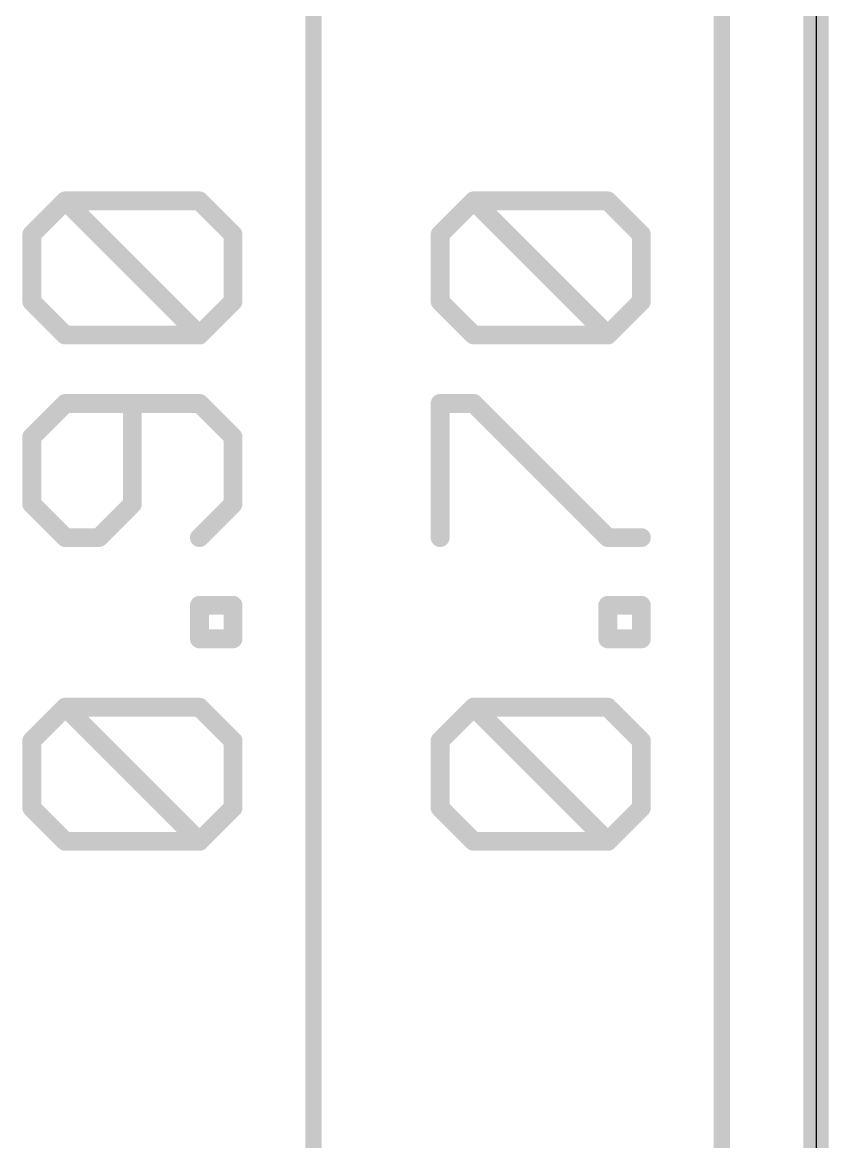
# Model space of a CAD drawing. Extents: x -6.4 to 50.9, y -4.9 to 29.2.
# Drawn here: x -6.42 to 0.1, y 6.6 to 15.65 of the extents above; entities that cross this region are included whole.
import ezdxf

# ---------------------------------------------------------------- set-up
doc = ezdxf.new("R2010")
doc.units = 0
for name, color, linetype in [('1', 12, 'CONTINUOUS'), ('16', 5, 'CONTINUOUS'), ('20', 53, 'CONTINUOUS'), ('47', 253, 'CONTINUOUS')]:
    doc.layers.add(name, color=color, linetype=linetype)

msp = doc.modelspace()

# ---------------------------------------------------------------- linework, layer by layer
at = {"layer": '1', "const_width": 0.2032}
msp.add_lwpolyline([(0, 0), (0, 22.86)], dxfattribs=at)
at = {"layer": '16', "const_width": 0.2032}
msp.add_lwpolyline([(0, 0), (0, 22.86)], dxfattribs=at)
at = {"layer": '20'}
msp.add_line((0, 20.32), (0, 2.54), dxfattribs=at)
at = {"layer": '47'}
for points, const_width in [([(-4.064, 0.065), (-4.064, 22.795)], 0.13), ([(-0.762, 2.605), (-0.762, 20.255)], 0.13), ([(-6.3417, 13.9312), (-6.0705, 14.2024)], 0.1524), ([(-6.0705, 14.2024), (-4.9859, 14.2024)], 0.1524), ([(-4.9859, 13.1177), (-6.0705, 14.2024)], 0.1524), ([(-4.9859, 14.2024), (-4.7147, 13.9312)], 0.1524), ([(-3.0397, 13.9312), (-2.7685, 14.2024)], 0.1524), ([(-2.7685, 14.2024), (-1.6839, 14.2024)], 0.1524), ([(-1.6839, 13.1177), (-2.7685, 14.2024)], 0.1524), ([(-1.6839, 14.2024), (-1.4127, 13.9312)], 0.1524), ([(-6.3417, 13.3889), (-6.3417, 13.9312)], 0.1524), ([(-4.7147, 13.9312), (-4.7147, 13.3889)], 0.1524), ([(-3.0397, 13.3889), (-3.0397, 13.9312)], 0.1524), ([(-1.4127, 13.9312), (-1.4127, 13.3889)], 0.1524), ([(-6.0705, 13.1177), (-6.3417, 13.3889)], 0.1524), ([(-4.7147, 13.3889), (-4.9859, 13.1177)], 0.1524), ([(-2.7685, 13.1177), (-3.0397, 13.3889)], 0.1524), ([(-1.4127, 13.3889), (-1.6839, 13.1177)], 0.1524), ([(-4.9859, 13.1177), (-6.0705, 13.1177)], 0.1524), ([(-1.6839, 13.1177), (-2.7685, 13.1177)], 0.1524), ([(-6.0705, 12.5652), (-6.3417, 12.294)], 0.1524), ([(-4.9859, 12.5652), (-6.0705, 12.5652)], 0.1524), ([(-5.5282, 11.7517), (-5.5282, 12.5652)], 0.1524), ([(-4.7147, 12.294), (-4.9859, 12.5652)], 0.1524), ([(-3.0397, 11.4805), (-3.0397, 12.5652)], 0.1524), ([(-3.0397, 12.5652), (-2.7685, 12.5652)], 0.1524), ([(-2.7685, 12.5652), (-1.6839, 11.4805)], 0.1524), ([(-6.3417, 12.294), (-6.3417, 11.7517)], 0.1524), ([(-4.7147, 11.7517), (-4.7147, 12.294)], 0.1524), ([(-6.3417, 11.7517), (-6.0705, 11.4805)], 0.1524), ([(-5.7994, 11.4805), (-5.5282, 11.7517)], 0.1524), ([(-4.9859, 11.4805), (-4.7147, 11.7517)], 0.1524), ([(-6.0705, 11.4805), (-5.7994, 11.4805)], 0.1524), ([(-1.6839, 11.4805), (-1.4127, 11.4805)], 0.1524), ([(-4.9859, 10.662), (-4.9859, 10.9331)], 0.1524), ([(-4.9859, 10.9331), (-4.7147, 10.9331)], 0.1524), ([(-4.7147, 10.9331), (-4.7147, 10.662)], 0.1524), ([(-1.6839, 10.662), (-1.6839, 10.9331)], 0.1524), ([(-1.6839, 10.9331), (-1.4127, 10.9331)], 0.1524), ([(-1.4127, 10.9331), (-1.4127, 10.662)], 0.1524), ([(-4.7147, 10.662), (-4.9859, 10.662)], 0.1524), ([(-1.4127, 10.662), (-1.6839, 10.662)], 0.1524), ([(-6.3417, 9.8383), (-6.0705, 10.1095)], 0.1524), ([(-6.0705, 10.1095), (-4.9859, 10.1095)], 0.1524), ([(-4.9859, 9.0248), (-6.0705, 10.1095)], 0.1524), ([(-4.9859, 10.1095), (-4.7147, 9.8383)], 0.1524), ([(-3.0397, 9.8383), (-2.7685, 10.1095)], 0.1524), ([(-2.7685, 10.1095), (-1.6839, 10.1095)], 0.1524), ([(-1.6839, 9.0248), (-2.7685, 10.1095)], 0.1524), ([(-1.6839, 10.1095), (-1.4127, 9.8383)], 0.1524), ([(-6.3417, 9.296), (-6.3417, 9.8383)], 0.1524), ([(-4.7147, 9.8383), (-4.7147, 9.296)], 0.1524), ([(-3.0397, 9.296), (-3.0397, 9.8383)], 0.1524), ([(-1.4127, 9.8383), (-1.4127, 9.296)], 0.1524), ([(-6.0705, 9.0248), (-6.3417, 9.296)], 0.1524), ([(-4.7147, 9.296), (-4.9859, 9.0248)], 0.1524), ([(-2.7685, 9.0248), (-3.0397, 9.296)], 0.1524), ([(-1.4127, 9.296), (-1.6839, 9.0248)], 0.1524), ([(-4.9859, 9.0248), (-6.0705, 9.0248)], 0.1524), ([(-1.6839, 9.0248), (-2.7685, 9.0248)], 0.1524)]:
    msp.add_lwpolyline(points, dxfattribs=dict(at, const_width=const_width))
at = {"layer": '47', "const_width": 0.0762}
for points in [[(-6.0436, 14.2293, 1), (-6.0975, 14.1754)], [(-6.0705, 14.2405, 1), (-6.0705, 14.1643)], [(-6.0436, 14.1754, 1), (-6.0975, 14.2293)], [(-4.9589, 14.2293, 1), (-5.0128, 14.1754)], [(-4.9859, 14.1643, 1), (-4.9859, 14.2405)], [(-2.7416, 14.2293, 1), (-2.7955, 14.1754)], [(-2.7685, 14.2405, 1), (-2.7685, 14.1643)], [(-2.7416, 14.1754, 1), (-2.7955, 14.2293)], [(-1.6569, 14.2293, 1), (-1.7108, 14.1754)], [(-1.6839, 14.1643, 1), (-1.6839, 14.2405)], [(-6.3036, 13.9312, 1), (-6.3798, 13.9312)], [(-6.3686, 13.9581, 1), (-6.3147, 13.9043)], [(-4.6766, 13.9312, 1), (-4.7528, 13.9312)], [(-4.7416, 13.9043, 1), (-4.6878, 13.9581)], [(-3.0016, 13.9312, 1), (-3.0778, 13.9312)], [(-3.0666, 13.9581, 1), (-3.0127, 13.9043)], [(-1.3746, 13.9312, 1), (-1.4508, 13.9312)], [(-1.4396, 13.9043, 1), (-1.3858, 13.9581)], [(-6.3147, 13.4158, 1), (-6.3686, 13.3619)], [(-6.3798, 13.3889, 1), (-6.3036, 13.3889)], [(-4.7528, 13.3889, 1), (-4.6766, 13.3889)], [(-4.6878, 13.3619, 1), (-4.7416, 13.4158)], [(-3.0127, 13.4158, 1), (-3.0666, 13.3619)], [(-3.0778, 13.3889, 1), (-3.0016, 13.3889)], [(-1.4508, 13.3889, 1), (-1.3746, 13.3889)], [(-1.3858, 13.3619, 1), (-1.4396, 13.4158)], [(-6.0705, 13.1558, 1), (-6.0705, 13.0796)], [(-6.0975, 13.0908, 1), (-6.0436, 13.1446)], [(-5.0128, 13.1446, 1), (-4.9589, 13.0908)], [(-5.0128, 13.0908, 1), (-4.9589, 13.1446)], [(-4.9859, 13.0796, 1), (-4.9859, 13.1558)], [(-2.7685, 13.1558, 1), (-2.7685, 13.0796)], [(-2.7955, 13.0908, 1), (-2.7416, 13.1446)], [(-1.7108, 13.1446, 1), (-1.6569, 13.0908)], [(-1.7108, 13.0908, 1), (-1.6569, 13.1446)], [(-1.6839, 13.0796, 1), (-1.6839, 13.1558)], [(-6.0705, 12.6033, 1), (-6.0705, 12.5271)], [(-6.0436, 12.5383, 1), (-6.0975, 12.5921)], [(-5.4901, 12.5652, 1), (-5.5663, 12.5652)], [(-4.9589, 12.5921, 1), (-5.0128, 12.5383)], [(-4.9859, 12.5271, 1), (-4.9859, 12.6033)], [(-3.0016, 12.5652, 1), (-3.0778, 12.5652)], [(-3.0397, 12.6033, 1), (-3.0397, 12.5271)], [(-2.7416, 12.5921, 1), (-2.7955, 12.5383)], [(-2.7685, 12.5271, 1), (-2.7685, 12.6033)], [(-6.3036, 12.294, 1), (-6.3798, 12.294)], [(-6.3686, 12.321, 1), (-6.3147, 12.2671)], [(-4.6766, 12.294, 1), (-4.7528, 12.294)], [(-4.7416, 12.2671, 1), (-4.6878, 12.321)], [(-6.3798, 11.7517, 1), (-6.3036, 11.7517)], [(-6.3147, 11.7786, 1), (-6.3686, 11.7248)], [(-5.5663, 11.7517, 1), (-5.4901, 11.7517)], [(-5.5013, 11.7248, 1), (-5.5551, 11.7786)], [(-4.7528, 11.7517, 1), (-4.6766, 11.7517)], [(-4.6878, 11.7248, 1), (-4.7416, 11.7786)], [(-6.0705, 11.5186, 1), (-6.0705, 11.4424)], [(-6.0975, 11.4536, 1), (-6.0436, 11.5075)], [(-5.8263, 11.5075, 1), (-5.7724, 11.4536)], [(-5.7994, 11.4424, 1), (-5.7994, 11.5186)], [(-5.0128, 11.5075, 1), (-4.9589, 11.4536)], [(-3.0778, 11.4805, 1), (-3.0016, 11.4805)], [(-1.6839, 11.5186, 1), (-1.6839, 11.4424)], [(-1.7108, 11.4536, 1), (-1.6569, 11.5075)], [(-1.4127, 11.4424, 1), (-1.4127, 11.5186)], [(-4.9478, 10.9331, 1), (-5.024, 10.9331)], [(-4.9859, 10.9712, 1), (-4.9859, 10.895)], [(-4.6766, 10.9331, 1), (-4.7528, 10.9331)], [(-4.7147, 10.895, 1), (-4.7147, 10.9712)], [(-1.6458, 10.9331, 1), (-1.722, 10.9331)], [(-1.6839, 10.9712, 1), (-1.6839, 10.895)], [(-1.3746, 10.9331, 1), (-1.4508, 10.9331)], [(-1.4127, 10.895, 1), (-1.4127, 10.9712)], [(-4.9859, 10.7001, 1), (-4.9859, 10.6239)], [(-5.024, 10.662, 1), (-4.9478, 10.662)], [(-4.7528, 10.662, 1), (-4.6766, 10.662)], [(-4.7147, 10.6239, 1), (-4.7147, 10.7001)], [(-1.6839, 10.7001, 1), (-1.6839, 10.6239)], [(-1.722, 10.662, 1), (-1.6458, 10.662)], [(-1.4508, 10.662, 1), (-1.3746, 10.662)], [(-1.4127, 10.6239, 1), (-1.4127, 10.7001)], [(-6.0436, 10.1364, 1), (-6.0975, 10.0825)], [(-6.0705, 10.1476, 1), (-6.0705, 10.0714)], [(-6.0436, 10.0825, 1), (-6.0975, 10.1364)], [(-4.9589, 10.1364, 1), (-5.0128, 10.0825)], [(-4.9859, 10.0714, 1), (-4.9859, 10.1476)], [(-2.7416, 10.1364, 1), (-2.7955, 10.0825)], [(-2.7685, 10.1476, 1), (-2.7685, 10.0714)], [(-2.7416, 10.0825, 1), (-2.7955, 10.1364)], [(-1.6569, 10.1364, 1), (-1.7108, 10.0825)], [(-1.6839, 10.0714, 1), (-1.6839, 10.1476)], [(-6.3036, 9.8383, 1), (-6.3798, 9.8383)], [(-6.3686, 9.8652, 1), (-6.3147, 9.8114)], [(-4.6766, 9.8383, 1), (-4.7528, 9.8383)], [(-4.7416, 9.8114, 1), (-4.6878, 9.8652)], [(-3.0016, 9.8383, 1), (-3.0778, 9.8383)], [(-3.0666, 9.8652, 1), (-3.0127, 9.8114)], [(-1.3746, 9.8383, 1), (-1.4508, 9.8383)], [(-1.4396, 9.8114, 1), (-1.3858, 9.8652)], [(-6.3147, 9.3229, 1), (-6.3686, 9.269)], [(-6.3798, 9.296, 1), (-6.3036, 9.296)], [(-4.7528, 9.296, 1), (-4.6766, 9.296)], [(-4.6878, 9.269, 1), (-4.7416, 9.3229)], [(-3.0127, 9.3229, 1), (-3.0666, 9.269)], [(-3.0778, 9.296, 1), (-3.0016, 9.296)], [(-1.4508, 9.296, 1), (-1.3746, 9.296)], [(-1.3858, 9.269, 1), (-1.4396, 9.3229)], [(-6.0705, 9.0629, 1), (-6.0705, 8.9867)], [(-6.0975, 8.9979, 1), (-6.0436, 9.0518)], [(-5.0128, 9.0518, 1), (-4.9589, 8.9979)], [(-5.0128, 8.9979, 1), (-4.9589, 9.0518)], [(-4.9859, 8.9867, 1), (-4.9859, 9.0629)], [(-2.7685, 9.0629, 1), (-2.7685, 8.9867)], [(-2.7955, 8.9979, 1), (-2.7416, 9.0518)], [(-1.7108, 9.0518, 1), (-1.6569, 8.9979)], [(-1.7108, 8.9979, 1), (-1.6569, 9.0518)], [(-1.6839, 8.9867, 1), (-1.6839, 9.0629)]]:
    msp.add_lwpolyline(points, format="xyb", dxfattribs=at)

doc.saveas('drawing.dxf')
